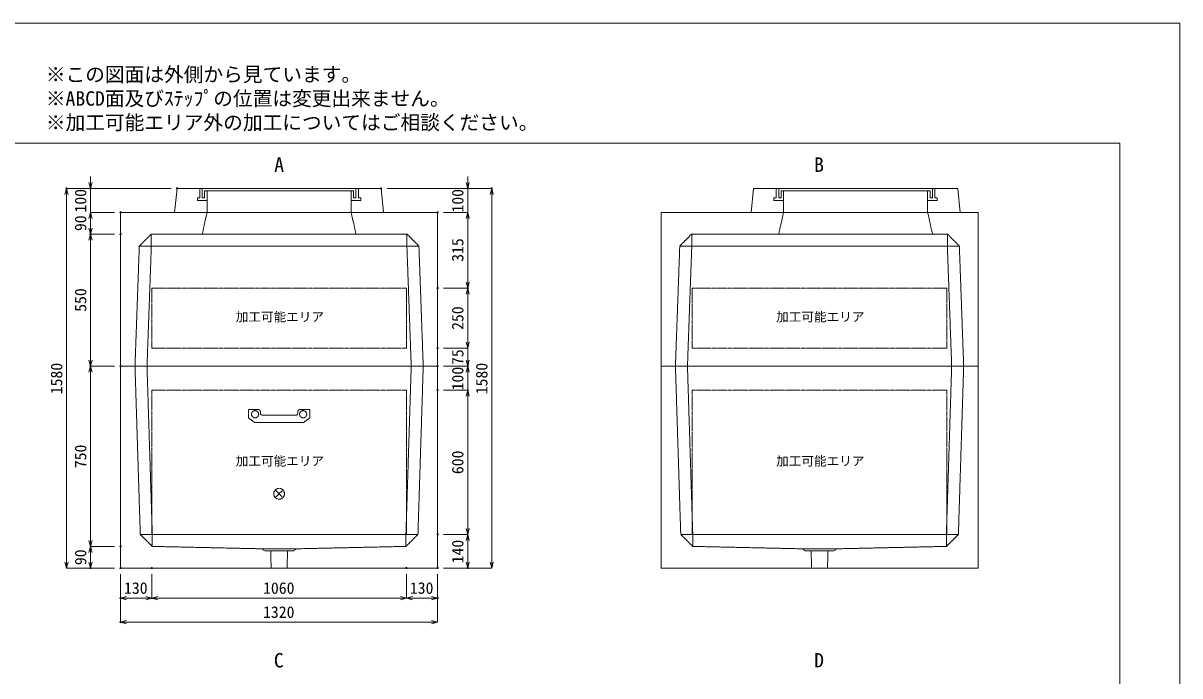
# Model space of a CAD drawing. Units: millimetres, scale not verified. Extents: x -3712 to 3713, y -2625 to 2625.
# Drawn here: x -1103 to 3713, y -91 to 2625 of the extents above; entities that cross this region are included whole.
import ezdxf
from ezdxf.enums import TextEntityAlignment as Align

# ---------------------------------------------------------------- set-up
doc = ezdxf.new("R2010")
doc.units = ezdxf.units.MM
doc.header["$LTSCALE"] = 10
doc.header["$PDMODE"] = 32
doc.header["$PDSIZE"] = 5
doc.linetypes.add('LONG_DASHED1', pattern=[7, 6, -1])
doc.linetypes.add('LONG_DOUBLE_CHAIN', pattern=[21.8, 18, -1, 0.6, -0.6, 0.6, -1])
for name, color, linetype, lineweight in [('0-0_D-TTL', 7, 'Continuous', 9), ('0-1_Defpoints', 7, 'Continuous', 9), ('0-3_D-TTL-TXT', 7, 'Continuous', 9), ('0-4_D-STR-TXT', 7, 'Continuous', 9), ('0-5_D-STR-DIM', 3, 'Continuous', 9), ('0-6_0', 7, 'Continuous', 9), ('0-7_D-STR', 7, 'LONG_DASHED1', 9), ('0-9_D-STR-STR4', 134, 'LONG_DASHED1', 9), ('0-A_D-STR-STR3', 2, 'LONG_DASHED1', 9), ('0-B_D-STR-STR5', 1, 'LONG_DOUBLE_CHAIN', 9)]:
    doc.layers.add(name, color=color, linetype=linetype, lineweight=lineweight)
doc.styles.add('ＭＳ ゴシック', font='')
doc.styles.get('ＭＳ ゴシック').set_extended_font_data('MS Gothic')

# ---------------------------------------------------------------- blocks, each defined once
blk = doc.blocks.new('A$C4DE05FD1')
at = {"layer": '0-0_D-TTL', "color": 134}
for p, q in [((2000, 38000), (57400, 38000)), ((57400, 38000), (57400, 2000))]:
    blk.add_line(p, q, dxfattribs=at)
at = {"layer": '0-1_Defpoints', "color": 134}
for p, q in [((0, 42000), (59400, 42000)), ((59400, 42000), (59400, 0))]:
    blk.add_line(p, q, dxfattribs=at)
at = {"layer": '0-3_D-TTL-TXT', "style": 'ＭＳ ゴシック'}
for s, p in [('※この図面は外側から見ています。', (21630.46, 39907.83)), ('※ABCD面及びｽﾃｯﾌﾟの位置は変更出来ません。', (21630.46, 39107.83)), ('※加工可能エリア外の加工についてはご相談ください。', (21630.46, 38307.83))]:
    blk.add_text(s, height=481.1, dxfattribs=at).set_placement(p, align=Align.BOTTOM_LEFT)
blk = doc.blocks.new('_Open30')
at = {"layer": '0-6_0'}
blk.add_line((0, 0), (-10, 0), dxfattribs=at)
blk.add_lwpolyline([(-10, 2.679), (0, 0), (-10, -2.679)], dxfattribs=at)
blk = doc.blocks.new('A$C31CA379A')
at = {"layer": '0-4_D-STR-TXT', "style": 'ＭＳ ゴシック'}
for s, p in [('A', (-162.94, -1095.26)), ('B', (17819.31, -1095.26)), ('C', (-175.69, -17595.27)), ('D', (17819.31, -17595.27))]:
    blk.add_text(s, height=481.1, dxfattribs=at).set_placement(p, align=Align.BOTTOM_LEFT)
blk = doc.blocks.new('A$C019679C0')
at = {"layer": '0-7_D-STR', "linetype": 'Continuous'}
for p, q in [((-4350, 0), (-4250, 1000)), ((4250, 1000), (-4250, 1000)), ((4350, 0), (4250, 1000)), ((-4350, 0), (4350, 0))]:
    blk.add_line(p, q, dxfattribs=at)
at = {"layer": '0-7_D-STR'}
for p, q in [((-3000, 0), (-3000, 900)), ((3000, 900), (3000, 0))]:
    blk.add_line(p, q, dxfattribs=at)
at = {"layer": '0-9_D-STR-STR4'}
for points in [[(-3300, 1000), (-3300, 600), (-3400, 600), (-3400, 500), (-3000, 500)], [(-3000, 900), (-3100, 900), (-3100, 600), (-3200, 600), (-3200, 1000)], [(3300, 1000), (3300, 600), (3400, 600), (3400, 500), (3000, 500)], [(3100, 900), (3100, 600), (3200, 600), (3200, 1000)], [(-3000, 900), (3000, 900), (3100, 900)]]:
    blk.add_lwpolyline(points, dxfattribs=at)
blk = doc.blocks.new('A$C27844A11')
at = {"layer": '0-A_D-STR-STR3'}
for p, q in [((-1280, 500), (-1280, 226.8)), ((-1230, 550), (-879.2, 550)), ((1230, 550), (879.2, 550)), ((1280, 500), (1280, 226.8)), ((-1257.7, 185.2), (-1030.2, 16.8)), ((974.7, 0), (-974.7, 0)), ((-779.6, 458.7), (-771, 360.6)), ((721.2, 315), (-721.2, 315)), ((779.6, 458.7), (771, 360.6)), ((1257.7, 185.2), (1030.2, 16.8))]:
    blk.add_line(p, q, dxfattribs=at)
for centre in [(-1000, 350), (1000, 350)]:
    blk.add_circle(centre, 150, dxfattribs=at)
for centre, radius, start, end in [((-1230, 500), 50, 90, 180), ((-879.2, 450), 100, 5, 90), ((879.2, 450), 100, 90, 175), ((1230, 500), 50, 0, 90), ((-1230, 226.8), 50, 180, 236.30993), ((-974.7, 100), 100, 236.30993, 270), ((-721.2, 365), 50, 185, 270), ((721.2, 365), 50, 270, 355), ((974.7, 100), 100, 270, 303.69007), ((1230, 226.8), 50, 303.69007, 0)]:
    blk.add_arc(centre, radius, start, end, dxfattribs=at)
blk = doc.blocks.new('A$C657431FA')
at = {"layer": '0-7_D-STR', "linetype": 'Continuous'}
for p, q in [((-6600, 0), (6600, 0)), ((-6600, -8400), (-6600, 0)), ((6600, -8400), (6600, 0)), ((-6600, -8400), (6600, -8400))]:
    blk.add_line(p, q, dxfattribs=at)
at = {"layer": '0-7_D-STR'}
for p, q in [((-6000, 0), (-5780, -7000)), ((-5500, 0), (-5280, -7000)), ((5500, 0), (5280, -7000)), ((6000, 0), (5780, -7000)), ((-5280, -7500), (-5780, -7000)), ((5780, -7000), (-5780, -7000)), ((-5280, -7500), (-5280, -7000)), ((5280, -7500), (5780, -7000)), ((5280, -7500), (5280, -7000)), ((-5280, -7500), (-700, -7600)), ((-600, -7690), (-700, -7600)), ((700, -7600), (-700, -7600)), ((600, -7690), (-600, -7690)), ((-329.8, -8400), (-352.5, -7690)), ((329.8, -8400), (352.5, -7690)), ((600, -7690), (700, -7600)), ((5280, -7500), (700, -7600))]:
    blk.add_line(p, q, dxfattribs=at)
at = {"layer": '0-B_D-STR-STR5'}
for p, q in [((5300, -1000), (5300, -7000)), ((5300, -7000), (-5300, -7000))]:
    blk.add_line(p, q, dxfattribs=at)
blk.add_lwpolyline([(5300, -1000), (-5300, -1000), (-5300, -7000)], dxfattribs=at)
blk = doc.blocks.new('A$C43AE1563')
at = {"layer": '0-7_D-STR', "linetype": 'Continuous'}
for p, q in [((-6600, 6400), (-6600, 0)), ((-6600, 0), (6600, 0))]:
    blk.add_line(p, q, dxfattribs=at)
at = {"layer": '0-7_D-STR'}
for p, q in [((-1500, 6400), (-1700, 5500)), ((4500, 6400), (4700, 5500)), ((-5820, 5000), (-5320, 5500)), ((5320, 5500), (-5320, 5500)), ((-5320, 5000), (-5320, 5500)), ((5820, 5000), (5320, 5500)), ((5320, 5000), (5320, 5500)), ((-5820, 5000), (-6000, 0)), ((5820, 5000), (-5820, 5000)), ((-5320, 5000), (-5500, 0)), ((5320, 5000), (5500, 0)), ((5820, 5000), (6000, 0))]:
    blk.add_line(p, q, dxfattribs=at)
at = {"layer": '0-7_D-STR', "linetype": 'Continuous'}
blk.add_lwpolyline([(-6600, 6400), (6600, 6400), (6600, 0)], dxfattribs=at)
at = {"layer": '0-B_D-STR-STR5'}
for p, q in [((-5300, 3250), (-5300, 750)), ((5300, 3250), (-5300, 3250))]:
    blk.add_line(p, q, dxfattribs=at)
blk.add_lwpolyline([(5300, 3250), (5300, 750), (-5300, 750)], dxfattribs=at)
blk = doc.blocks.new('A$C07367F03')
at = {"layer": '0-7_D-STR', "linetype": 'Continuous'}
for p, q in [((-6600, 6400), (-6600, 0)), ((-6600, 0), (6600, 0))]:
    blk.add_line(p, q, dxfattribs=at)
at = {"layer": '0-7_D-STR'}
for p, q in [((-3000, 6400), (-3200, 5500)), ((3000, 6400), (3200, 5500)), ((-5820, 5000), (-5320, 5500)), ((5320, 5500), (-5320, 5500)), ((-5320, 5000), (-5320, 5500)), ((5820, 5000), (5320, 5500)), ((5320, 5000), (5320, 5500)), ((-5820, 5000), (-6000, 0)), ((5820, 5000), (-5820, 5000)), ((-5320, 5000), (-5500, 0)), ((5320, 5000), (5500, 0)), ((5820, 5000), (6000, 0))]:
    blk.add_line(p, q, dxfattribs=at)
at = {"layer": '0-7_D-STR', "linetype": 'Continuous'}
blk.add_lwpolyline([(-6600, 6400), (6600, 6400), (6600, 0)], dxfattribs=at)
at = {"layer": '0-B_D-STR-STR5'}
for p, q in [((-5300, 3250), (-5300, 750)), ((5300, 3250), (-5300, 3250))]:
    blk.add_line(p, q, dxfattribs=at)
blk.add_lwpolyline([(5300, 3250), (5300, 750), (-5300, 750)], dxfattribs=at)
blk = doc.blocks.new('A$C1C640AAB')
at = {"layer": '0-B_D-STR-STR5'}
for p, q in [((-159.1, -159.1), (159.1, 159.1)), ((-159.1, 159.1), (159.1, -159.1))]:
    blk.add_line(p, q, dxfattribs=at)
blk.add_circle((0, 0), 225, dxfattribs=at)
blk = doc.blocks.new('A$C02523d37')
at = {"layer": '0-7_D-STR'}
blk.add_blockref('A$C657431FA', (0, 0), dxfattribs=at)
at = {"layer": '0-B_D-STR-STR5'}
blk.add_blockref('A$C1C640AAB', (0, -5310), dxfattribs=at)

msp = doc.modelspace()

# ---------------------------------------------------------------- linework, layer by layer
at = {"layer": '0-1_Defpoints'}
for p in [(-922.36, 1937.51), (-822.36, 1937.51), (-462.36, 1937.51), (387.64, 1937.51), (747.64, 1937.51), (847.64, 1937.51), (-697.36, 1837.51), (622.64, 1837.51), (622.64, 1837.51), (-822.36, 1747.51), (-697.36, 1747.51), (622.64, 1522.51), (622.64, 1522.51), (747.64, 1522.51), (747.64, 1522.51), (622.64, 1272.51), (-822.36, 1197.51), (-697.36, 1197.51), (-697.36, 1197.51), (622.64, 1197.51), (747.64, 1197.51), (622.64, 1097.51), (747.64, 1097.51), (622.64, 497.51), (622.64, 497.51), (-697.36, 447.51), (-697.36, 447.51), (-822.36, 357.51), (-697.36, 357.51), (-697.36, 357.51), (-697.36, 357.51), (-567.36, 357.51), (492.64, 357.51), (622.64, 357.51), (622.64, 357.51), (622.64, 357.51), (747.64, 357.51), (-697.36, 232.51), (-567.36, 232.51), (622.64, 232.51), (-697.36, 132.51)]:
    msp.add_point(p, dxfattribs=at)
at = {"layer": '0-5_D-STR-DIM'}
for p, q in [((-822.36, 1962.51), (-822.36, 1987.51)), ((747.64, 1962.51), (747.64, 1987.51)), ((-487.36, 1937.51), (-922.36, 1937.51)), ((-487.36, 1937.51), (-822.36, 1937.51)), ((-822.36, 1837.51), (-822.36, 1937.51)), ((412.64, 1937.51), (747.64, 1937.51)), ((412.64, 1937.51), (847.64, 1937.51)), ((747.64, 1837.51), (747.64, 1937.51)), ((-922.36, 382.51), (-922.36, 1912.51)), ((847.64, 382.51), (847.64, 1912.51)), ((-722.36, 1837.51), (-822.36, 1837.51)), ((-722.36, 1837.51), (-822.36, 1837.51)), ((647.64, 1837.51), (747.64, 1837.51)), ((647.64, 1837.51), (747.64, 1837.51)), ((-822.36, 1812.51), (-822.36, 1772.51)), ((-822.36, 1812.51), (-822.36, 1787.51)), ((747.64, 1812.51), (747.64, 1787.51)), ((747.64, 1812.51), (747.64, 1547.51)), ((-722.36, 1747.51), (-822.36, 1747.51)), ((-722.36, 1747.51), (-822.36, 1747.51)), ((-822.36, 1222.51), (-822.36, 1722.51)), ((647.64, 1522.51), (747.64, 1522.51)), ((647.64, 1522.51), (747.64, 1522.51)), ((747.64, 1297.51), (747.64, 1497.51)), ((747.64, 1297.51), (747.64, 1322.51)), ((647.64, 1272.51), (747.64, 1272.51)), ((647.64, 1272.51), (747.64, 1272.51)), ((747.64, 1272.51), (747.64, 1197.51)), ((747.64, 1222.51), (747.64, 1247.51)), ((-722.36, 1197.51), (-822.36, 1197.51)), ((-722.36, 1197.51), (-822.36, 1197.51)), ((-822.36, 472.51), (-822.36, 1172.51)), ((647.64, 1197.51), (747.64, 1197.51)), ((647.64, 1197.51), (747.64, 1197.51)), ((747.64, 1097.51), (747.64, 1197.51)), ((747.64, 1172.51), (747.64, 1147.51)), ((647.64, 1097.51), (747.64, 1097.51)), ((647.64, 1097.51), (747.64, 1097.51)), ((747.64, 1072.51), (747.64, 1047.51)), ((747.64, 522.51), (747.64, 1072.51)), ((647.64, 497.51), (747.64, 497.51)), ((647.64, 497.51), (747.64, 497.51)), ((-722.36, 447.51), (-822.36, 447.51)), ((-722.36, 447.51), (-822.36, 447.51)), ((747.64, 472.51), (747.64, 382.51)), ((-822.36, 422.51), (-822.36, 382.51)), ((-722.36, 357.51), (-922.36, 357.51)), ((-722.36, 357.51), (-822.36, 357.51)), ((647.64, 357.51), (747.64, 357.51)), ((647.64, 357.51), (847.64, 357.51)), ((-697.36, 332.51), (-697.36, 132.51)), ((-697.36, 332.51), (-697.36, 232.51)), ((-567.36, 332.51), (-567.36, 232.51)), ((-567.36, 332.51), (-567.36, 232.51)), ((492.64, 332.51), (492.64, 232.51)), ((492.64, 332.51), (492.64, 232.51)), ((622.64, 332.51), (622.64, 232.51)), ((622.64, 332.51), (622.64, 132.51)), ((-592.36, 232.51), (-672.36, 232.51)), ((467.64, 232.51), (-542.36, 232.51)), ((517.64, 232.51), (597.64, 232.51)), ((597.64, 132.51), (-672.36, 132.51))]:
    msp.add_line(p, q, dxfattribs=at)

# ---------------------------------------------------------------- block references
at = {"layer": '0-0_D-TTL', "xscale": 0.125, "yscale": 0.125}
msp.add_blockref('A$C4DE05FD1', (-3712.36, -2624.99), dxfattribs=at)
at = {"layer": '0-4_D-STR-TXT', "xscale": 0.125, "yscale": 0.125}
msp.add_blockref('A$C31CA379A', (-37.36, 2125.01), dxfattribs=at)
at = {"layer": '0-5_D-STR-DIM', "xscale": 2.5, "yscale": 2.5}
for p, rotation in [((-922.36, 1937.51), 90), ((-822.36, 1937.51), 270), ((747.64, 1937.51), 270), ((847.64, 1937.51), 90), ((-822.36, 1837.51), 90), ((-822.36, 1837.51), 90), ((747.64, 1837.51), 90), ((747.64, 1837.51), 90), ((-822.36, 1747.51), 270), ((-822.36, 1747.51), 90), ((747.64, 1522.51), 270), ((747.64, 1522.51), 90), ((747.64, 1272.51), 270), ((747.64, 1272.51), 270), ((-822.36, 1197.51), 270), ((747.64, 1197.51), 270), ((-822.36, 1197.51), 90), ((747.64, 1197.51), 90), ((747.64, 1097.51), 90), ((747.64, 1097.51), 90), ((747.64, 497.51), 270), ((747.64, 497.51), 90), ((-822.36, 447.51), 270), ((-822.36, 447.51), 90), ((-922.36, 357.51), 270), ((-822.36, 357.51), 270), ((747.64, 357.51), 270), ((847.64, 357.51), 270), ((-697.36, 232.51), 180), ((-567.36, 232.51), 180), ((492.64, 232.51), 180), ((-697.36, 132.51), 180)]:
    msp.add_blockref('_Open30', p, dxfattribs=dict(at, rotation=rotation))
for p in [(-567.36, 232.51), (492.64, 232.51), (622.64, 232.51), (622.64, 132.51)]:
    msp.add_blockref('_Open30', p, dxfattribs=at)
at = {"layer": '0-7_D-STR', "xscale": 0.1, "yscale": 0.1}
for name, p in [('A$C019679C0', (-37.36, 1837.51)), ('A$C019679C0', (2362.64, 1837.51)), ('A$C07367F03', (-37.36, 1197.51)), ('A$C43AE1563', (2212.64, 1197.51)), ('A$C02523d37', (-37.36, 1197.51)), ('A$C657431FA', (2212.64, 1197.51))]:
    msp.add_blockref(name, p, dxfattribs=at)
at = {"layer": '0-A_D-STR-STR3', "xscale": 0.1, "yscale": 0.1}
msp.add_blockref('A$C27844A11', (-37.36, 962.51), dxfattribs=at)

# ---------------------------------------------------------------- texts
at = {"layer": '0-5_D-STR-DIM', "style": 'ＭＳ ゴシック'}
for s, p in [('100', (-825.61, 1836.86)), ('100', (744.39, 1836.86)), ('90', (-825.61, 1759.64)), ('315', (744.39, 1631.79)), ('550', (-825.61, 1423.64)), ('250', (744.39, 1348.51)), ('75', (744.39, 1202.41)), ('1580', (-925.61, 1080.61)), ('1580', (844.39, 1080.61)), ('100', (744.39, 1096.86)), ('750', (-825.61, 773.01)), ('600', (744.39, 748.26)), ('140', (744.39, 376.86)), ('90', (-825.61, 369.64))]:
    msp.add_text(s, height=48.09, rotation=90, dxfattribs=at).set_placement(p, align=Align.BOTTOM_LEFT)
for s, p in [('130', (-683.01, 235.76)), ('1060', (-104.26, 235.76)), ('130', (506.99, 235.76)), ('1320', (-104.26, 135.76))]:
    msp.add_text(s, height=48.09, dxfattribs=at).set_placement(p, align=Align.BOTTOM_LEFT)
at = {"layer": '0-B_D-STR-STR5', "style": 'ＭＳ ゴシック'}
for p in [(-217.84, 1372.16), (2032.16, 1372.16), (-217.84, 772.16), (2032.16, 772.16)]:
    msp.add_text('加工可能エリア', height=38.49, dxfattribs=at).set_placement(p, align=Align.BOTTOM_LEFT)

doc.saveas('drawing.dxf')
